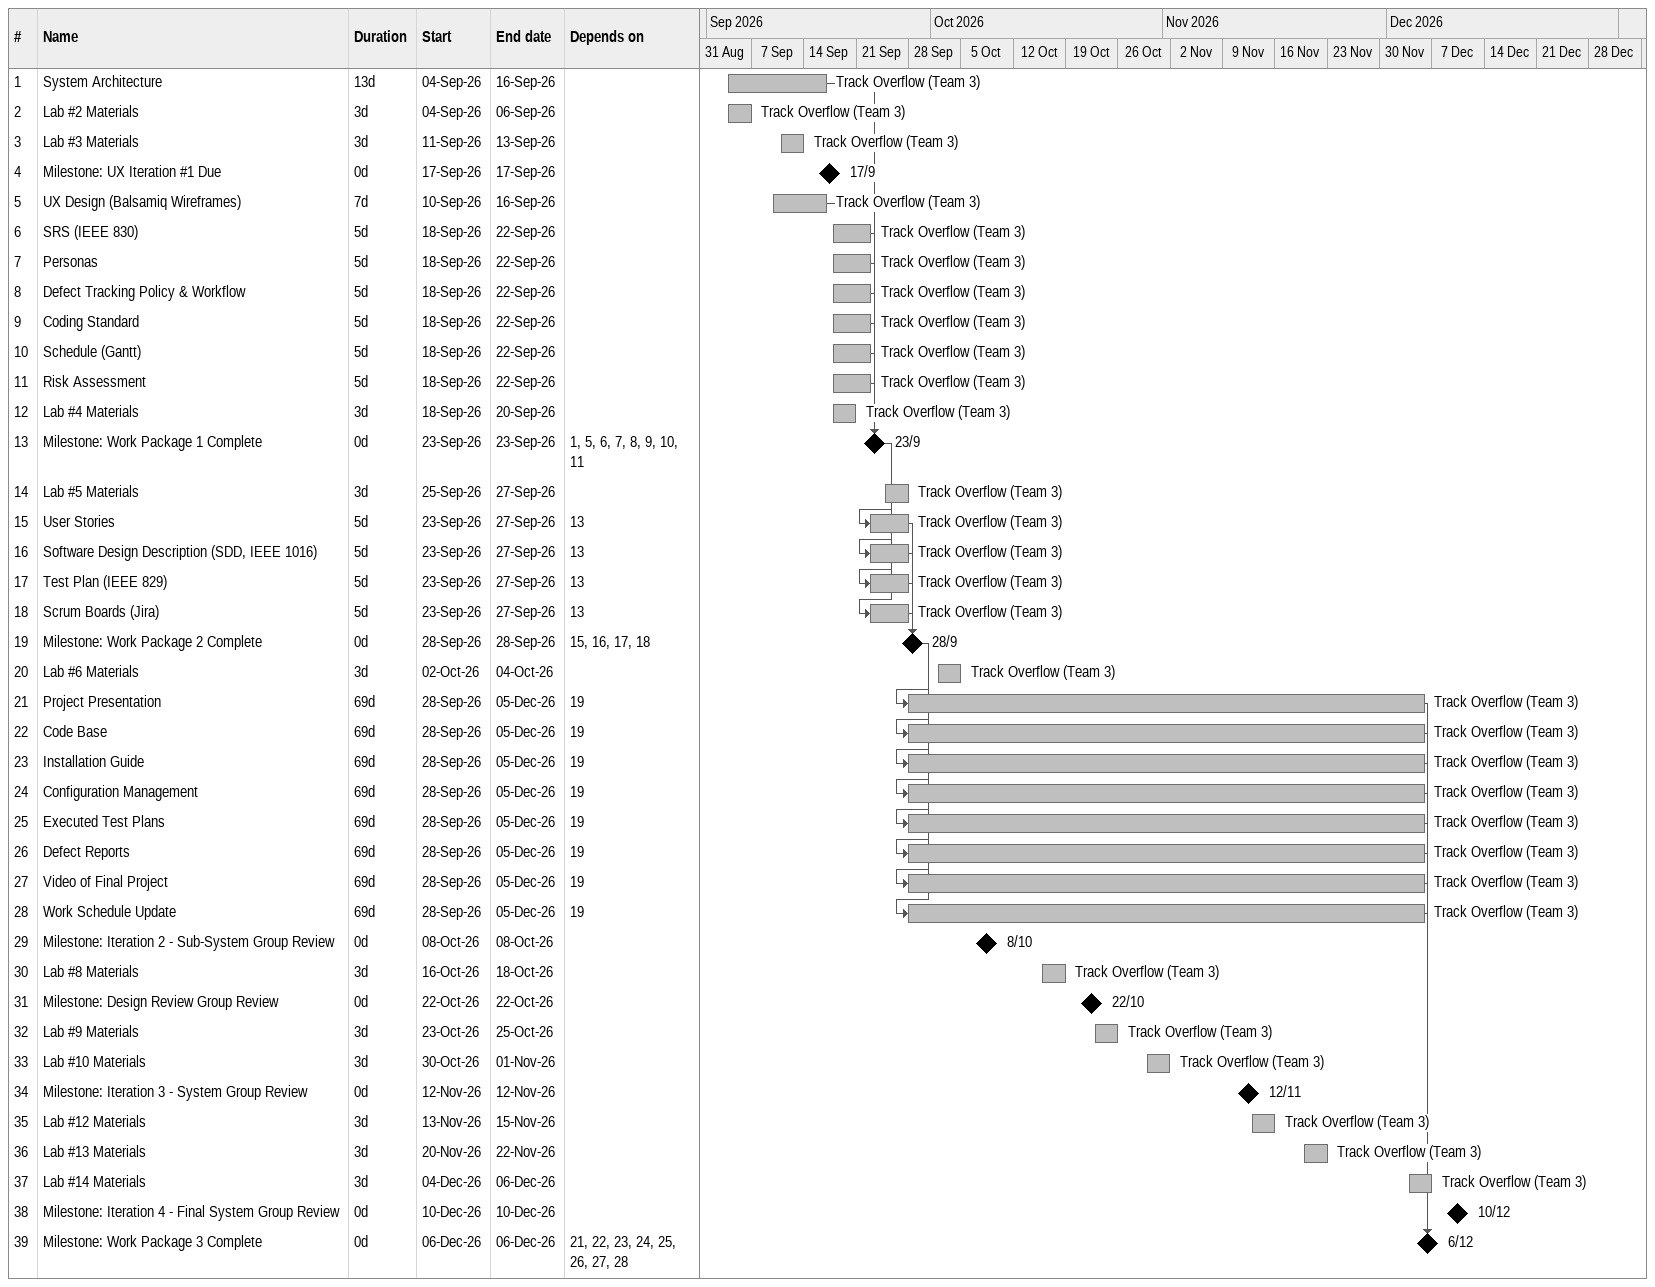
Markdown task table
| ID | Task | Duration | Start | Finish | Predecessors | Resources |
|---|---|---|---|---|---|---|
| 1 | System Architecture | 13d | 2026-09-04 | 2026-09-16 |  | Track Overflow (Team 3) |
| 2 | Lab #2 Materials | 3d | 2026-09-04 | 2026-09-06 |  | Track Overflow (Team 3) |
| 3 | Lab #3 Materials | 3d | 2026-09-11 | 2026-09-13 |  | Track Overflow (Team 3) |
| 4 | Milestone: UX Iteration #1 Due | 0d | 2026-09-17 | 2026-09-17 |  |  |
| 5 | UX Design (Balsamiq Wireframes) | 7d | 2026-09-10 | 2026-09-16 |  | Track Overflow (Team 3) |
| 6 | SRS (IEEE 830) | 5d | 2026-09-18 | 2026-09-22 |  | Track Overflow (Team 3) |
| 7 | Personas | 5d | 2026-09-18 | 2026-09-22 |  | Track Overflow (Team 3) |
| 8 | Defect Tracking Policy & Workflow | 5d | 2026-09-18 | 2026-09-22 |  | Track Overflow (Team 3) |
| 9 | Coding Standard | 5d | 2026-09-18 | 2026-09-22 |  | Track Overflow (Team 3) |
| 10 | Schedule (Gantt) | 5d | 2026-09-18 | 2026-09-22 |  | Track Overflow (Team 3) |
| 11 | Risk Assessment | 5d | 2026-09-18 | 2026-09-22 |  | Track Overflow (Team 3) |
| 12 | Lab #4 Materials | 3d | 2026-09-18 | 2026-09-20 |  | Track Overflow (Team 3) |
| 13 | Milestone: Work Package 1 Complete | 0d | 2026-09-23 | 2026-09-23 | 1, 5, 6, 7, 8, 9, 10, 11 |  |
| 14 | Lab #5 Materials | 3d | 2026-09-25 | 2026-09-27 |  | Track Overflow (Team 3) |
| 15 | User Stories | 5d | 2026-09-23 | 2026-09-27 | 13 | Track Overflow (Team 3) |
| 16 | Software Design Description (SDD, IEEE 1016) | 5d | 2026-09-23 | 2026-09-27 | 13 | Track Overflow (Team 3) |
| 17 | Test Plan (IEEE 829) | 5d | 2026-09-23 | 2026-09-27 | 13 | Track Overflow (Team 3) |
| 18 | Scrum Boards (Jira) | 5d | 2026-09-23 | 2026-09-27 | 13 | Track Overflow (Team 3) |
| 19 | Milestone: Work Package 2 Complete | 0d | 2026-09-28 | 2026-09-28 | 15, 16, 17, 18 |  |
| 20 | Lab #6 Materials | 3d | 2026-10-02 | 2026-10-04 |  | Track Overflow (Team 3) |
| 21 | Project Presentation | 69d | 2026-09-28 | 2026-12-05 | 19 | Track Overflow (Team 3) |
| 22 | Code Base | 69d | 2026-09-28 | 2026-12-05 | 19 | Track Overflow (Team 3) |
| 23 | Installation Guide | 69d | 2026-09-28 | 2026-12-05 | 19 | Track Overflow (Team 3) |
| 24 | Configuration Management | 69d | 2026-09-28 | 2026-12-05 | 19 | Track Overflow (Team 3) |
| 25 | Executed Test Plans | 69d | 2026-09-28 | 2026-12-05 | 19 | Track Overflow (Team 3) |
| 26 | Defect Reports | 69d | 2026-09-28 | 2026-12-05 | 19 | Track Overflow (Team 3) |
| 27 | Video of Final Project | 69d | 2026-09-28 | 2026-12-05 | 19 | Track Overflow (Team 3) |
| 28 | Work Schedule Update | 69d | 2026-09-28 | 2026-12-05 | 19 | Track Overflow (Team 3) |
| 29 | Milestone: Iteration 2 - Sub-System Group Review | 0d | 2026-10-08 | 2026-10-08 |  |  |
| 30 | Lab #8 Materials | 3d | 2026-10-16 | 2026-10-18 |  | Track Overflow (Team 3) |
| 31 | Milestone: Design Review Group Review | 0d | 2026-10-22 | 2026-10-22 |  |  |
| 32 | Lab #9 Materials | 3d | 2026-10-23 | 2026-10-25 |  | Track Overflow (Team 3) |
| 33 | Lab #10 Materials | 3d | 2026-10-30 | 2026-11-01 |  | Track Overflow (Team 3) |
| 34 | Milestone: Iteration 3 - System Group Review | 0d | 2026-11-12 | 2026-11-12 |  |  |
| 35 | Lab #12 Materials | 3d | 2026-11-13 | 2026-11-15 |  | Track Overflow (Team 3) |
| 36 | Lab #13 Materials | 3d | 2026-11-20 | 2026-11-22 |  | Track Overflow (Team 3) |
| 37 | Lab #14 Materials | 3d | 2026-12-04 | 2026-12-06 |  | Track Overflow (Team 3) |
| 38 | Milestone: Iteration 4 - Final System Group Review | 0d | 2026-12-10 | 2026-12-10 |  |  |
| 39 | Milestone: Work Package 3 Complete | 0d | 2026-12-06 | 2026-12-06 | 21, 22, 23, 24, 25, 26, 27, 28 |  |
